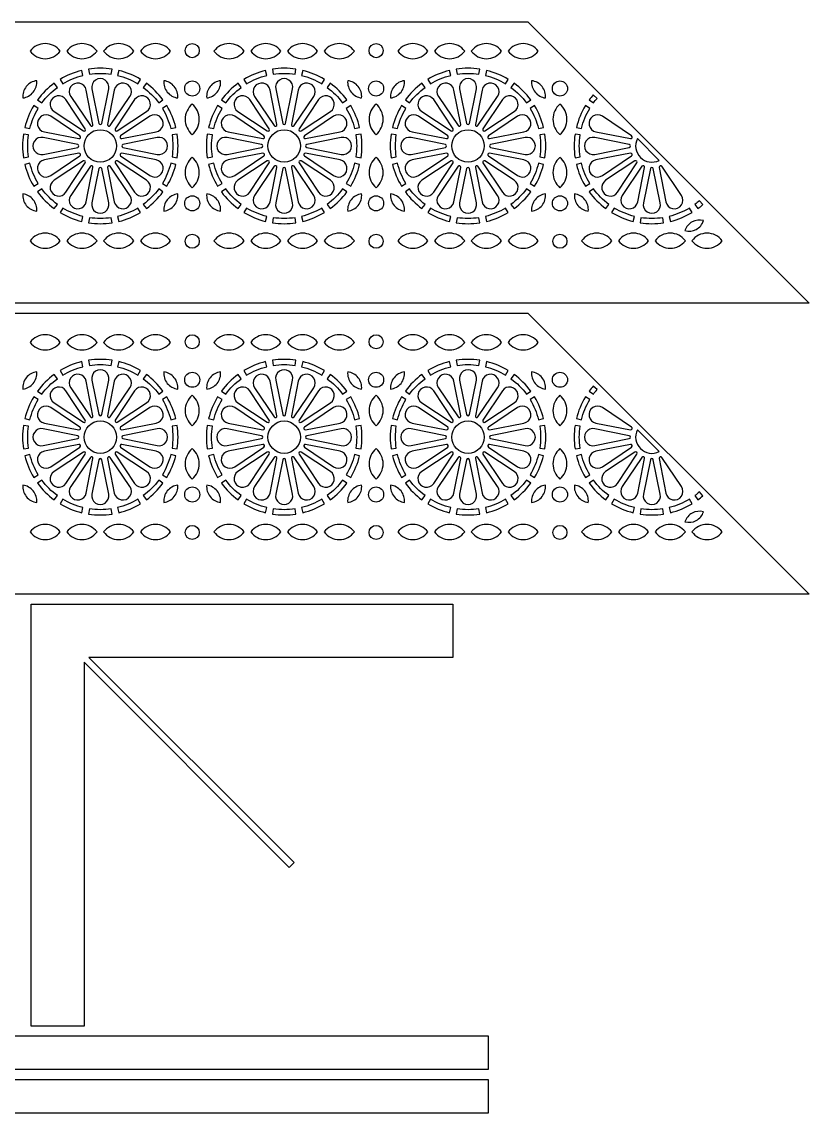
# Model space of a CAD drawing. Header units: millimetres. Extents: x 0 to 2300, y 128 to 1220.
# Drawn here: x 1824 to 2300, y 560 to 1220 of the extents above; entities that cross this region are included whole.
import ezdxf

# ---------------------------------------------------------------- set-up
doc = ezdxf.new("R2010")
doc.units = ezdxf.units.MM
doc.layers.add('CUT', color=1, linetype='CONTINUOUS')

msp = doc.modelspace()

# ---------------------------------------------------------------- linework, layer by layer
at = {"layer": 'CUT'}
for points in [[(2300.062, 1049.85), (1219.7, 1049.85), (1389.85, 1220), (2129.912, 1220)], [(2300.062, 873.7), (1219.7, 873.7), (1389.85, 1043.85), (2129.912, 1043.85)], [(1829.2, 867.7), (2084.35, 867.7), (2084.35, 835.55), (1864.284, 835.55), (1988.381, 711.453), (1985.447, 708.519), (1861.35, 832.616), (1861.35, 612.55), (1829.2, 612.55)], [(1045.75, 606.55), (2105.9, 606.55), (2105.9, 586.2), (1045.75, 586.2)], [(1045.75, 580.2), (2105.9, 580.2), (2105.9, 559.85), (1045.75, 559.85)]]:
    msp.add_lwpolyline(points, close=True, dxfattribs=at)
for points in [[(1828.625, 1202.275, 0.2364948), (1837.756, 1197.7, 0.2364948), (1846.888, 1202.275, 0.2364948), (1837.756, 1206.85, 0.2364948)], [(1850.875, 1202.275, 0.2364948), (1860.006, 1197.7, 0.2364948), (1869.138, 1202.275, 0.2364948), (1860.006, 1206.85, 0.2364948)], [(1873.125, 1202.275, 0.2364948), (1882.256, 1197.7, 0.2364948), (1891.388, 1202.275, 0.2364948), (1882.256, 1206.85, 0.2364948)], [(1895.375, 1202.275, 0.2364948), (1904.506, 1197.7, 0.2364948), (1913.638, 1202.275, 0.2364948), (1904.506, 1206.85, 0.2364948)], [(1939.875, 1202.275, 0.2364948), (1949.006, 1197.7, 0.2364948), (1958.138, 1202.275, 0.2364948), (1949.006, 1206.85, 0.2364948)], [(1962.125, 1202.275, 0.2364948), (1971.256, 1197.7, 0.2364948), (1980.388, 1202.275, 0.2364948), (1971.256, 1206.85, 0.2364948)], [(1984.375, 1202.275, 0.2364948), (1993.506, 1197.7, 0.2364948), (2002.638, 1202.275, 0.2364948), (1993.506, 1206.85, 0.2364948)], [(2006.625, 1202.275, 0.2364948), (2015.756, 1197.7, 0.2364948), (2024.888, 1202.275, 0.2364948), (2015.756, 1206.85, 0.2364948)], [(2051.125, 1202.275, 0.2364948), (2060.256, 1197.7, 0.2364948), (2069.388, 1202.275, 0.2364948), (2060.256, 1206.85, 0.2364948)], [(2073.375, 1202.275, 0.2364948), (2082.506, 1197.7, 0.2364948), (2091.638, 1202.275, 0.2364948), (2082.506, 1206.85, 0.2364948)], [(2095.625, 1202.275, 0.2364948), (2104.756, 1197.7, 0.2364948), (2113.888, 1202.275, 0.2364948), (2104.756, 1206.85, 0.2364948)], [(2117.875, 1202.275, 0.2364948), (2127.006, 1197.7, 0.2364948), (2136.138, 1202.275, 0.2364948), (2127.006, 1206.85, 0.2364948)], [(1848.4, 1182.478, -0.075954), (1860.65, 1187.552), (1859.904, 1190.61, 0.0760115), (1846.765, 1185.169)], [(1864.501, 1188.319, -0.0759539), (1877.761, 1188.319), (1878.241, 1191.429, 0.0760116), (1864.021, 1191.429)], [(1881.612, 1187.552, -0.075954), (1893.862, 1182.478), (1895.497, 1185.169, 0.0760115), (1882.358, 1190.61)], [(1959.65, 1182.478, -0.075954), (1971.9, 1187.552), (1971.154, 1190.61, 0.0760115), (1958.015, 1185.169)], [(1975.751, 1188.319, -0.0759539), (1989.011, 1188.319), (1989.491, 1191.429, 0.0760116), (1975.271, 1191.429)], [(1992.862, 1187.552, -0.075954), (2005.112, 1182.478), (2006.747, 1185.169, 0.0760115), (1993.608, 1190.61)], [(2070.9, 1182.478, -0.075954), (2083.15, 1187.552), (2082.404, 1190.61, 0.0760115), (2069.265, 1185.169)], [(2087.001, 1188.319, -0.0759539), (2100.261, 1188.319), (2100.741, 1191.429, 0.0760116), (2086.521, 1191.429)], [(2104.112, 1187.552, -0.075954), (2116.362, 1182.478), (2117.997, 1185.169, 0.0760115), (2104.858, 1190.61)], [(1832.664, 1184.402, 0.1945763), (1826.345, 1180.867, 0.1945763), (1824.261, 1173.933, 0.1945764), (1830.58, 1177.468, 0.1945764)], [(1835.76, 1170.921, -0.0759542), (1845.135, 1180.296), (1843.276, 1182.837, 0.0760113), (1833.219, 1172.78)], [(1866.687, 1157.874), (1862.644, 1178.749, 1.2247823), (1853.215, 1174.843), (1865.117, 1157.224, 0.816472)], [(1871.981, 1158.589), (1876.234, 1179.422, 1.2247824), (1866.029, 1179.422), (1870.282, 1158.589, 0.8164713)], [(1877.145, 1157.224), (1889.047, 1174.843, 1.2247823), (1879.618, 1178.749), (1875.575, 1157.874, 0.816472)], [(1897.127, 1180.296, -0.0759542), (1906.502, 1170.921), (1909.043, 1172.78, 0.0760113), (1898.986, 1182.837)], [(1918.001, 1173.933, 0.1945763), (1915.918, 1180.867, 0.1945763), (1909.598, 1184.402, 0.1945764), (1911.683, 1177.468, 0.1945764)], [(1943.914, 1184.402, 0.1945763), (1937.595, 1180.867, 0.1945763), (1935.511, 1173.933, 0.1945764), (1941.83, 1177.468, 0.1945764)], [(1947.01, 1170.921, -0.0759542), (1956.385, 1180.296), (1954.526, 1182.837, 0.0760113), (1944.469, 1172.78)], [(1977.937, 1157.874), (1973.894, 1178.749, 1.2247823), (1964.465, 1174.843), (1976.367, 1157.224, 0.816472)], [(1983.231, 1158.589), (1987.484, 1179.422, 1.2247824), (1977.279, 1179.422), (1981.532, 1158.589, 0.8164713)], [(1988.395, 1157.224), (2000.297, 1174.843, 1.2247823), (1990.868, 1178.749), (1986.825, 1157.874, 0.816472)], [(2008.377, 1180.296, -0.0759542), (2017.752, 1170.921), (2020.293, 1172.78, 0.0760113), (2010.236, 1182.837)], [(2029.251, 1173.933, 0.1945763), (2027.168, 1180.867, 0.1945763), (2020.848, 1184.402, 0.1945764), (2022.933, 1177.468, 0.1945764)], [(2055.164, 1184.402, 0.1945763), (2048.845, 1180.867, 0.1945763), (2046.761, 1173.933, 0.1945764), (2053.08, 1177.468, 0.1945764)], [(2058.26, 1170.921, -0.0759542), (2067.635, 1180.296), (2065.776, 1182.837, 0.0760113), (2055.719, 1172.78)], [(2089.187, 1157.874), (2085.144, 1178.749, 1.2247823), (2075.715, 1174.843), (2087.617, 1157.224, 0.816472)], [(2094.481, 1158.589), (2098.734, 1179.422, 1.2247824), (2088.529, 1179.422), (2092.782, 1158.589, 0.8164713)], [(2099.645, 1157.224), (2111.547, 1174.843, 1.2247823), (2102.118, 1178.749), (2098.075, 1157.874, 0.816472)], [(2119.627, 1180.296, -0.0759542), (2129.002, 1170.921), (2131.543, 1172.78, 0.0760113), (2121.486, 1182.837)], [(2140.501, 1173.933, 0.1945763), (2138.418, 1180.867, 0.1945763), (2132.098, 1184.402, 0.1945764), (2134.183, 1177.468, 0.1945764)], [(1862.07, 1155.188), (1850.346, 1172.926, 1.2247826), (1843.13, 1165.71), (1860.868, 1153.986, 0.8164706)], [(1881.394, 1153.986), (1899.132, 1165.71, 1.2247826), (1891.916, 1172.926), (1880.192, 1155.188, 0.8164706)], [(1973.32, 1155.188), (1961.596, 1172.926, 1.2247826), (1954.38, 1165.71), (1972.118, 1153.986, 0.8164706)], [(1992.644, 1153.986), (2010.382, 1165.71, 1.2247826), (2003.166, 1172.926), (1991.442, 1155.188, 0.8164706)], [(2084.57, 1155.188), (2072.846, 1172.926, 1.2247826), (2065.63, 1165.71), (2083.368, 1153.986, 0.8164706)], [(2103.894, 1153.986), (2121.632, 1165.71, 1.2247826), (2114.416, 1172.926), (2102.692, 1155.188, 0.8164706)], [(2169.51, 1170.921, -0.0203517), (2171.74, 1173.711), (2169.366, 1175.779, 0.0204089), (2166.969, 1172.78)], [(1828.504, 1155.406, -0.075954), (1833.578, 1167.656), (1830.887, 1169.291, 0.0760115), (1825.446, 1156.152)], [(1908.684, 1167.656, -0.075954), (1913.758, 1155.406), (1916.816, 1156.152, 0.0760115), (1911.375, 1169.291)], [(1926.756, 1170.247, 0.2204795), (1922.491, 1161.045, 0.2204795), (1926.756, 1151.843, 0.2204795), (1931.021, 1161.045, 0.2204795)], [(1939.754, 1155.406, -0.075954), (1944.828, 1167.656), (1942.137, 1169.291, 0.0760115), (1936.696, 1156.152)], [(2019.934, 1167.656, -0.075954), (2025.008, 1155.406), (2028.066, 1156.152, 0.0760115), (2022.625, 1169.291)], [(2038.006, 1170.247, 0.2204795), (2033.741, 1161.045, 0.2204795), (2038.006, 1151.843, 0.2204795), (2042.271, 1161.045, 0.2204795)], [(2051.004, 1155.406, -0.075954), (2056.078, 1167.656), (2053.387, 1169.291, 0.0760115), (2047.946, 1156.152)], [(2131.184, 1167.656, -0.075954), (2136.258, 1155.406), (2139.316, 1156.152, 0.0760115), (2133.875, 1169.291)], [(2149.256, 1170.247, 0.2204795), (2144.991, 1161.045, 0.2204795), (2149.256, 1151.843, 0.2204795), (2153.521, 1161.045, 0.2204795)], [(2162.254, 1155.406, -0.075954), (2167.328, 1167.656), (2164.637, 1169.291, 0.0760115), (2159.196, 1156.152)], [(1858.832, 1150.939), (1841.213, 1162.841, 1.2247823), (1837.307, 1153.412), (1858.182, 1149.369, 0.816472)], [(1884.08, 1149.369), (1904.955, 1153.412, 1.2247823), (1901.049, 1162.841), (1883.43, 1150.939, 0.816472)], [(1970.082, 1150.939), (1952.463, 1162.841, 1.2247823), (1948.557, 1153.412), (1969.432, 1149.369, 0.816472)], [(1995.33, 1149.369), (2016.205, 1153.412, 1.2247823), (2012.299, 1162.841), (1994.68, 1150.939, 0.816472)], [(2081.332, 1150.939), (2063.713, 1162.841, 1.2247823), (2059.807, 1153.412), (2080.682, 1149.369, 0.816472)], [(2106.58, 1149.369), (2127.455, 1153.412, 1.2247823), (2123.549, 1162.841), (2105.93, 1150.939, 0.816472)], [(2192.582, 1150.939), (2174.963, 1162.841, 1.2247823), (2171.057, 1153.412), (2191.932, 1149.369, 0.816472)], [(1827.738, 1138.295, -0.0759539), (1827.738, 1151.555), (1824.627, 1152.035, 0.0760116), (1824.627, 1137.815)], [(1857.467, 1145.775), (1836.634, 1150.028, 1.2247824), (1836.634, 1139.822), (1857.467, 1144.075, 0.8164713)], [(1884.795, 1144.075), (1905.628, 1139.822, 1.2247824), (1905.628, 1150.028), (1884.795, 1145.775, 0.8164713)], [(1914.525, 1151.555, -0.0759539), (1914.525, 1138.295), (1917.635, 1137.815, 0.0760116), (1917.635, 1152.035)], [(1938.988, 1138.295, -0.0759539), (1938.988, 1151.555), (1935.877, 1152.035, 0.0760116), (1935.877, 1137.815)], [(1968.717, 1145.775), (1947.884, 1150.028, 1.2247824), (1947.884, 1139.822), (1968.717, 1144.075, 0.8164713)], [(1996.045, 1144.075), (2016.878, 1139.822, 1.2247824), (2016.878, 1150.028), (1996.045, 1145.775, 0.8164713)], [(2025.775, 1151.555, -0.0759539), (2025.775, 1138.295), (2028.885, 1137.815, 0.0760116), (2028.885, 1152.035)], [(2050.238, 1138.295, -0.0759539), (2050.238, 1151.555), (2047.127, 1152.035, 0.0760116), (2047.127, 1137.815)], [(2079.967, 1145.775), (2059.134, 1150.028, 1.2247824), (2059.134, 1139.822), (2079.967, 1144.075, 0.8164713)], [(2107.295, 1144.075), (2128.128, 1139.822, 1.2247824), (2128.128, 1150.028), (2107.295, 1145.775, 0.8164713)], [(2137.025, 1151.555, -0.0759539), (2137.025, 1138.295), (2140.135, 1137.815, 0.0760116), (2140.135, 1152.035)], [(2161.488, 1138.295, -0.0759539), (2161.488, 1151.555), (2158.377, 1152.035, 0.0760116), (2158.377, 1137.815)], [(2191.217, 1145.775), (2170.384, 1150.028, 1.2247824), (2170.384, 1139.822), (2191.217, 1144.075, 0.8164713)], [(2196.112, 1149.345, 0.7232414), (2209.301, 1136.156)], [(1858.182, 1140.481), (1837.307, 1136.438, 1.2247823), (1841.213, 1127.009), (1858.832, 1138.911, 0.816472)], [(1860.868, 1135.864), (1843.13, 1124.14, 1.2247826), (1850.346, 1116.924), (1862.07, 1134.662, 0.8164706)], [(1880.192, 1134.662), (1891.916, 1116.924, 1.2247826), (1899.132, 1124.14), (1881.394, 1135.864, 0.8164706)], [(1883.43, 1138.911), (1901.049, 1127.009, 1.2247823), (1904.955, 1136.438), (1884.08, 1140.481, 0.816472)], [(1926.756, 1138.007, 0.2204795), (1922.491, 1128.805, 0.2204795), (1926.756, 1119.603, 0.2204795), (1931.021, 1128.805, 0.2204795)], [(1969.432, 1140.481), (1948.557, 1136.438, 1.2247823), (1952.463, 1127.009), (1970.082, 1138.911, 0.816472)], [(1972.118, 1135.864), (1954.38, 1124.14, 1.2247826), (1961.596, 1116.924), (1973.32, 1134.662, 0.8164706)], [(1991.442, 1134.662), (2003.166, 1116.924, 1.2247826), (2010.382, 1124.14), (1992.644, 1135.864, 0.8164706)], [(1994.68, 1138.911), (2012.299, 1127.009, 1.2247823), (2016.205, 1136.438), (1995.33, 1140.481, 0.816472)], [(2038.006, 1138.007, 0.2204795), (2033.741, 1128.805, 0.2204795), (2038.006, 1119.603, 0.2204795), (2042.271, 1128.805, 0.2204795)], [(2080.682, 1140.481), (2059.807, 1136.438, 1.2247823), (2063.713, 1127.009), (2081.332, 1138.911, 0.816472)], [(2083.368, 1135.864), (2065.63, 1124.14, 1.2247826), (2072.846, 1116.924), (2084.57, 1134.662, 0.8164706)], [(2102.692, 1134.662), (2114.416, 1116.924, 1.2247826), (2121.632, 1124.14), (2103.894, 1135.864, 0.8164706)], [(2105.93, 1138.911), (2123.549, 1127.009, 1.2247823), (2127.455, 1136.438), (2106.58, 1140.481, 0.816472)], [(2149.256, 1138.007, 0.2204795), (2144.991, 1128.805, 0.2204795), (2149.256, 1119.603, 0.2204795), (2153.521, 1128.805, 0.2204795)], [(2191.932, 1140.481), (2171.057, 1136.438, 1.2247823), (2174.963, 1127.009), (2192.582, 1138.911, 0.816472)], [(2194.618, 1135.864), (2176.88, 1124.14, 1.2247826), (2184.096, 1116.924), (2195.82, 1134.662, 0.8164706)], [(1833.578, 1122.194, -0.075954), (1828.504, 1134.444), (1825.446, 1133.698, 0.0760115), (1830.887, 1120.559)], [(1865.117, 1132.626), (1853.215, 1115.007, 1.2247823), (1862.644, 1111.101), (1866.687, 1131.976, 0.816472)], [(1870.282, 1131.261), (1866.029, 1110.428, 1.2247824), (1876.234, 1110.428), (1871.981, 1131.261, 0.8164713)], [(1875.575, 1131.976), (1879.618, 1111.101, 1.2247823), (1889.047, 1115.007), (1877.145, 1132.626, 0.816472)], [(1913.758, 1134.444, -0.075954), (1908.684, 1122.194), (1911.375, 1120.559, 0.0760115), (1916.816, 1133.698)], [(1944.828, 1122.194, -0.075954), (1939.754, 1134.444), (1936.696, 1133.698, 0.0760115), (1942.137, 1120.559)], [(1976.367, 1132.626), (1964.465, 1115.007, 1.2247823), (1973.894, 1111.101), (1977.937, 1131.976, 0.816472)], [(1981.532, 1131.261), (1977.279, 1110.428, 1.2247824), (1987.484, 1110.428), (1983.231, 1131.261, 0.8164713)], [(1986.825, 1131.976), (1990.868, 1111.101, 1.2247823), (2000.297, 1115.007), (1988.395, 1132.626, 0.816472)], [(2025.008, 1134.444, -0.075954), (2019.934, 1122.194), (2022.625, 1120.559, 0.0760115), (2028.066, 1133.698)], [(2056.078, 1122.194, -0.075954), (2051.004, 1134.444), (2047.946, 1133.698, 0.0760115), (2053.387, 1120.559)], [(2087.617, 1132.626), (2075.715, 1115.007, 1.2247823), (2085.144, 1111.101), (2089.187, 1131.976, 0.816472)], [(2092.782, 1131.261), (2088.529, 1110.428, 1.2247824), (2098.734, 1110.428), (2094.481, 1131.261, 0.8164713)], [(2098.075, 1131.976), (2102.118, 1111.101, 1.2247823), (2111.547, 1115.007), (2099.645, 1132.626, 0.816472)], [(2136.258, 1134.444, -0.075954), (2131.184, 1122.194), (2133.875, 1120.559, 0.0760115), (2139.316, 1133.698)], [(2167.328, 1122.194, -0.075954), (2162.254, 1134.444), (2159.196, 1133.698, 0.0760115), (2164.637, 1120.559)], [(2198.867, 1132.626), (2186.965, 1115.007, 1.2247823), (2196.394, 1111.101), (2200.437, 1131.976, 0.816472)], [(2204.032, 1131.261), (2199.779, 1110.428, 1.2247824), (2209.984, 1110.428), (2205.731, 1131.261, 0.8164713)], [(2209.325, 1131.976), (2213.368, 1111.101, 1.2247823), (2222.797, 1115.007), (2210.895, 1132.626, 0.816472)], [(1824.261, 1115.917, 0.1945763), (1826.345, 1108.983, 0.1945763), (1832.664, 1105.448, 0.1945764), (1830.58, 1112.382, 0.1945764)], [(1845.135, 1109.554, -0.0759542), (1835.76, 1118.929), (1833.219, 1117.07, 0.0760113), (1843.276, 1107.013)], [(1906.502, 1118.929, -0.0759542), (1897.127, 1109.554), (1898.986, 1107.013, 0.0760113), (1909.043, 1117.07)], [(1909.598, 1105.448, 0.1945763), (1915.918, 1108.983, 0.1945763), (1918.001, 1115.917, 0.1945764), (1911.683, 1112.382, 0.1945764)], [(1935.511, 1115.917, 0.1945763), (1937.595, 1108.983, 0.1945763), (1943.914, 1105.448, 0.1945764), (1941.83, 1112.382, 0.1945764)], [(1956.385, 1109.554, -0.0759542), (1947.01, 1118.929), (1944.469, 1117.07, 0.0760113), (1954.526, 1107.013)], [(2017.752, 1118.929, -0.0759542), (2008.377, 1109.554), (2010.236, 1107.013, 0.0760113), (2020.293, 1117.07)], [(2020.848, 1105.448, 0.1945763), (2027.168, 1108.983, 0.1945763), (2029.251, 1115.917, 0.1945764), (2022.933, 1112.382, 0.1945764)], [(2046.761, 1115.917, 0.1945763), (2048.845, 1108.983, 0.1945763), (2055.164, 1105.448, 0.1945764), (2053.08, 1112.382, 0.1945764)], [(2067.635, 1109.554, -0.0759542), (2058.26, 1118.929), (2055.719, 1117.07, 0.0760113), (2065.776, 1107.013)], [(2129.002, 1118.929, -0.0759542), (2119.627, 1109.554), (2121.486, 1107.013, 0.0760113), (2131.543, 1117.07)], [(2132.098, 1105.448, 0.1945763), (2138.418, 1108.983, 0.1945763), (2140.501, 1115.917, 0.1945764), (2134.183, 1112.382, 0.1945764)], [(2158.011, 1115.917, 0.1945763), (2160.095, 1108.983, 0.1945763), (2166.414, 1105.448, 0.1945764), (2164.33, 1112.382, 0.1945764)], [(2178.885, 1109.554, -0.0759542), (2169.51, 1118.929), (2166.969, 1117.07, 0.0760113), (2177.026, 1107.013)], [(2233.667, 1111.784, -0.0203517), (2230.877, 1109.554), (2232.736, 1107.013, 0.0204089), (2235.735, 1109.41)], [(1860.65, 1102.298, -0.075954), (1848.4, 1107.372), (1846.765, 1104.681, 0.0760115), (1859.904, 1099.24)], [(1893.862, 1107.372, -0.075954), (1881.612, 1102.298), (1882.358, 1099.24, 0.0760115), (1895.497, 1104.681)], [(1971.9, 1102.298, -0.075954), (1959.65, 1107.372), (1958.015, 1104.681, 0.0760115), (1971.154, 1099.24)], [(2005.112, 1107.372, -0.075954), (1992.862, 1102.298), (1993.608, 1099.24, 0.0760115), (2006.747, 1104.681)], [(2083.15, 1102.298, -0.075954), (2070.9, 1107.372), (2069.265, 1104.681, 0.0760115), (2082.404, 1099.24)], [(2116.362, 1107.372, -0.075954), (2104.112, 1102.298), (2104.858, 1099.24, 0.0760115), (2117.997, 1104.681)], [(2194.4, 1102.298, -0.075954), (2182.15, 1107.372), (2180.515, 1104.681, 0.0760115), (2193.654, 1099.24)], [(2227.612, 1107.372, -0.075954), (2215.362, 1102.298), (2216.108, 1099.24, 0.0760115), (2229.247, 1104.681)], [(1877.761, 1101.531, -0.0759539), (1864.501, 1101.531), (1864.021, 1098.421, 0.0760116), (1878.241, 1098.421)], [(1989.011, 1101.531, -0.0759539), (1975.751, 1101.531), (1975.271, 1098.421, 0.0760116), (1989.491, 1098.421)], [(2100.261, 1101.531, -0.0759539), (2087.001, 1101.531), (2086.521, 1098.421, 0.0760116), (2100.741, 1098.421)], [(2211.511, 1101.531, -0.0759539), (2198.251, 1101.531), (2197.771, 1098.421, 0.0760116), (2211.991, 1098.421)], [(2224.875, 1093.75, 0.1944666), (2231.71, 1094.468, 0.1944665), (2236.126, 1099.734, 0.1944666), (2229.291, 1099.016, 0.1944665)], [(1828.625, 1087.575, 0.2364948), (1837.756, 1083, 0.2364948), (1846.888, 1087.575, 0.2364948), (1837.756, 1092.15, 0.2364948)], [(1850.875, 1087.575, 0.2364948), (1860.006, 1083, 0.2364948), (1869.138, 1087.575, 0.2364948), (1860.006, 1092.15, 0.2364948)], [(1873.125, 1087.575, 0.2364948), (1882.256, 1083, 0.2364948), (1891.388, 1087.575, 0.2364948), (1882.256, 1092.15, 0.2364948)], [(1895.375, 1087.575, 0.2364948), (1904.506, 1083, 0.2364948), (1913.638, 1087.575, 0.2364948), (1904.506, 1092.15, 0.2364948)], [(1939.875, 1087.575, 0.2364948), (1949.006, 1083, 0.2364948), (1958.138, 1087.575, 0.2364948), (1949.006, 1092.15, 0.2364948)], [(1962.125, 1087.575, 0.2364948), (1971.256, 1083, 0.2364948), (1980.388, 1087.575, 0.2364948), (1971.256, 1092.15, 0.2364948)], [(1984.375, 1087.575, 0.2364948), (1993.506, 1083, 0.2364948), (2002.638, 1087.575, 0.2364948), (1993.506, 1092.15, 0.2364948)], [(2006.625, 1087.575, 0.2364948), (2015.756, 1083, 0.2364948), (2024.888, 1087.575, 0.2364948), (2015.756, 1092.15, 0.2364948)], [(2051.125, 1087.575, 0.2364948), (2060.256, 1083, 0.2364948), (2069.388, 1087.575, 0.2364948), (2060.256, 1092.15, 0.2364948)], [(2073.375, 1087.575, 0.2364948), (2082.506, 1083, 0.2364948), (2091.638, 1087.575, 0.2364948), (2082.506, 1092.15, 0.2364948)], [(2095.625, 1087.575, 0.2364948), (2104.756, 1083, 0.2364948), (2113.888, 1087.575, 0.2364948), (2104.756, 1092.15, 0.2364948)], [(2117.875, 1087.575, 0.2364948), (2127.006, 1083, 0.2364948), (2136.138, 1087.575, 0.2364948), (2127.006, 1092.15, 0.2364948)], [(2162.375, 1087.575, 0.2364948), (2171.506, 1083, 0.2364948), (2180.638, 1087.575, 0.2364948), (2171.506, 1092.15, 0.2364948)], [(2184.625, 1087.575, 0.2364948), (2193.756, 1083, 0.2364948), (2202.888, 1087.575, 0.2364948), (2193.756, 1092.15, 0.2364948)], [(2206.875, 1087.575, 0.2364948), (2216.006, 1083, 0.2364948), (2225.138, 1087.575, 0.2364948), (2216.006, 1092.15, 0.2364948)], [(2229.125, 1087.575, 0.2364948), (2238.256, 1083, 0.2364948), (2247.388, 1087.575, 0.2364948), (2238.256, 1092.15, 0.2364948)], [(1828.625, 1026.125, 0.2364948), (1837.756, 1021.55, 0.2364948), (1846.888, 1026.125, 0.2364948), (1837.756, 1030.7, 0.2364948)], [(1850.875, 1026.125, 0.2364948), (1860.006, 1021.55, 0.2364948), (1869.138, 1026.125, 0.2364948), (1860.006, 1030.7, 0.2364948)], [(1873.125, 1026.125, 0.2364948), (1882.256, 1021.55, 0.2364948), (1891.388, 1026.125, 0.2364948), (1882.256, 1030.7, 0.2364948)], [(1895.375, 1026.125, 0.2364948), (1904.506, 1021.55, 0.2364948), (1913.638, 1026.125, 0.2364948), (1904.506, 1030.7, 0.2364948)], [(1939.875, 1026.125, 0.2364948), (1949.006, 1021.55, 0.2364948), (1958.138, 1026.125, 0.2364948), (1949.006, 1030.7, 0.2364948)], [(1962.125, 1026.125, 0.2364948), (1971.256, 1021.55, 0.2364948), (1980.388, 1026.125, 0.2364948), (1971.256, 1030.7, 0.2364948)], [(1984.375, 1026.125, 0.2364948), (1993.506, 1021.55, 0.2364948), (2002.638, 1026.125, 0.2364948), (1993.506, 1030.7, 0.2364948)], [(2006.625, 1026.125, 0.2364948), (2015.756, 1021.55, 0.2364948), (2024.888, 1026.125, 0.2364948), (2015.756, 1030.7, 0.2364948)], [(2051.125, 1026.125, 0.2364948), (2060.256, 1021.55, 0.2364948), (2069.388, 1026.125, 0.2364948), (2060.256, 1030.7, 0.2364948)], [(2073.375, 1026.125, 0.2364948), (2082.506, 1021.55, 0.2364948), (2091.638, 1026.125, 0.2364948), (2082.506, 1030.7, 0.2364948)], [(2095.625, 1026.125, 0.2364948), (2104.756, 1021.55, 0.2364948), (2113.888, 1026.125, 0.2364948), (2104.756, 1030.7, 0.2364948)], [(2117.875, 1026.125, 0.2364948), (2127.006, 1021.55, 0.2364948), (2136.138, 1026.125, 0.2364948), (2127.006, 1030.7, 0.2364948)], [(1848.4, 1006.328, -0.075954), (1860.65, 1011.402), (1859.904, 1014.46, 0.0760115), (1846.765, 1009.019)], [(1864.501, 1012.169, -0.0759539), (1877.761, 1012.169), (1878.241, 1015.279, 0.0760116), (1864.021, 1015.279)], [(1881.612, 1011.402, -0.075954), (1893.862, 1006.328), (1895.497, 1009.019, 0.0760115), (1882.358, 1014.46)], [(1959.65, 1006.328, -0.075954), (1971.9, 1011.402), (1971.154, 1014.46, 0.0760115), (1958.015, 1009.019)], [(1975.751, 1012.169, -0.0759539), (1989.011, 1012.169), (1989.491, 1015.279, 0.0760116), (1975.271, 1015.279)], [(1992.862, 1011.402, -0.075954), (2005.112, 1006.328), (2006.747, 1009.019, 0.0760115), (1993.608, 1014.46)], [(2070.9, 1006.328, -0.075954), (2083.15, 1011.402), (2082.404, 1014.46, 0.0760115), (2069.265, 1009.019)], [(2087.001, 1012.169, -0.0759539), (2100.261, 1012.169), (2100.741, 1015.279, 0.0760116), (2086.521, 1015.279)], [(2104.112, 1011.402, -0.075954), (2116.362, 1006.328), (2117.997, 1009.019, 0.0760115), (2104.858, 1014.46)], [(1832.664, 1008.252, 0.1945763), (1826.345, 1004.717, 0.1945763), (1824.261, 997.783, 0.1945764), (1830.58, 1001.318, 0.1945764)], [(1835.76, 994.771, -0.0759542), (1845.135, 1004.146), (1843.276, 1006.687, 0.0760113), (1833.219, 996.63)], [(1866.687, 981.724), (1862.644, 1002.599, 1.2247823), (1853.215, 998.693), (1865.117, 981.074, 0.816472)], [(1871.981, 982.439), (1876.234, 1003.272, 1.2247824), (1866.029, 1003.272), (1870.282, 982.439, 0.8164713)], [(1877.145, 981.074), (1889.047, 998.693, 1.2247823), (1879.618, 1002.599), (1875.575, 981.724, 0.816472)], [(1897.127, 1004.146, -0.0759542), (1906.502, 994.771), (1909.043, 996.63, 0.0760113), (1898.986, 1006.687)], [(1918.001, 997.783, 0.1945763), (1915.918, 1004.717, 0.1945763), (1909.598, 1008.252, 0.1945764), (1911.683, 1001.318, 0.1945764)], [(1943.914, 1008.252, 0.1945763), (1937.595, 1004.717, 0.1945763), (1935.511, 997.783, 0.1945764), (1941.83, 1001.318, 0.1945764)], [(1947.01, 994.771, -0.0759542), (1956.385, 1004.146), (1954.526, 1006.687, 0.0760113), (1944.469, 996.63)], [(1977.937, 981.724), (1973.894, 1002.599, 1.2247823), (1964.465, 998.693), (1976.367, 981.074, 0.816472)], [(1983.231, 982.439), (1987.484, 1003.272, 1.2247824), (1977.279, 1003.272), (1981.532, 982.439, 0.8164713)], [(1988.395, 981.074), (2000.297, 998.693, 1.2247823), (1990.868, 1002.599), (1986.825, 981.724, 0.816472)], [(2008.377, 1004.146, -0.0759542), (2017.752, 994.771), (2020.293, 996.63, 0.0760113), (2010.236, 1006.687)], [(2029.251, 997.783, 0.1945763), (2027.168, 1004.717, 0.1945763), (2020.848, 1008.252, 0.1945764), (2022.933, 1001.318, 0.1945764)], [(2055.164, 1008.252, 0.1945763), (2048.845, 1004.717, 0.1945763), (2046.761, 997.783, 0.1945764), (2053.08, 1001.318, 0.1945764)], [(2058.26, 994.771, -0.0759542), (2067.635, 1004.146), (2065.776, 1006.687, 0.0760113), (2055.719, 996.63)], [(2089.187, 981.724), (2085.144, 1002.599, 1.2247823), (2075.715, 998.693), (2087.617, 981.074, 0.816472)], [(2094.481, 982.439), (2098.734, 1003.272, 1.2247824), (2088.529, 1003.272), (2092.782, 982.439, 0.8164713)], [(2099.645, 981.074), (2111.547, 998.693, 1.2247823), (2102.118, 1002.599), (2098.075, 981.724, 0.816472)], [(2119.627, 1004.146, -0.0759542), (2129.002, 994.771), (2131.543, 996.63, 0.0760113), (2121.486, 1006.687)], [(2140.501, 997.783, 0.1945763), (2138.418, 1004.717, 0.1945763), (2132.098, 1008.252, 0.1945764), (2134.183, 1001.318, 0.1945764)], [(1862.07, 979.038), (1850.346, 996.776, 1.2247826), (1843.13, 989.56), (1860.868, 977.836, 0.8164706)], [(1881.394, 977.836), (1899.132, 989.56, 1.2247826), (1891.916, 996.776), (1880.192, 979.038, 0.8164706)], [(1973.32, 979.038), (1961.596, 996.776, 1.2247826), (1954.38, 989.56), (1972.118, 977.836, 0.8164706)], [(1992.644, 977.836), (2010.382, 989.56, 1.2247826), (2003.166, 996.776), (1991.442, 979.038, 0.8164706)], [(2084.57, 979.038), (2072.846, 996.776, 1.2247826), (2065.63, 989.56), (2083.368, 977.836, 0.8164706)], [(2103.894, 977.836), (2121.632, 989.56, 1.2247826), (2114.416, 996.776), (2102.692, 979.038, 0.8164706)], [(2169.51, 994.771, -0.0203517), (2171.74, 997.561), (2169.366, 999.629, 0.0204089), (2166.969, 996.63)], [(1828.504, 979.256, -0.075954), (1833.578, 991.506), (1830.887, 993.141, 0.0760115), (1825.446, 980.002)], [(1908.684, 991.506, -0.075954), (1913.758, 979.256), (1916.816, 980.002, 0.0760115), (1911.375, 993.141)], [(1926.756, 994.097, 0.2204795), (1922.491, 984.895, 0.2204795), (1926.756, 975.693, 0.2204795), (1931.021, 984.895, 0.2204795)], [(1939.754, 979.256, -0.075954), (1944.828, 991.506), (1942.137, 993.141, 0.0760115), (1936.696, 980.002)], [(2019.934, 991.506, -0.075954), (2025.008, 979.256), (2028.066, 980.002, 0.0760115), (2022.625, 993.141)], [(2038.006, 994.097, 0.2204795), (2033.741, 984.895, 0.2204795), (2038.006, 975.693, 0.2204795), (2042.271, 984.895, 0.2204795)], [(2051.004, 979.256, -0.075954), (2056.078, 991.506), (2053.387, 993.141, 0.0760115), (2047.946, 980.002)], [(2131.184, 991.506, -0.075954), (2136.258, 979.256), (2139.316, 980.002, 0.0760115), (2133.875, 993.141)], [(2149.256, 994.097, 0.2204795), (2144.991, 984.895, 0.2204795), (2149.256, 975.693, 0.2204795), (2153.521, 984.895, 0.2204795)], [(2162.254, 979.256, -0.075954), (2167.328, 991.506), (2164.637, 993.141, 0.0760115), (2159.196, 980.002)], [(1858.832, 974.789), (1841.213, 986.691, 1.2247823), (1837.307, 977.262), (1858.182, 973.219, 0.816472)], [(1884.08, 973.219), (1904.955, 977.262, 1.2247823), (1901.049, 986.691), (1883.43, 974.789, 0.816472)], [(1970.082, 974.789), (1952.463, 986.691, 1.2247823), (1948.557, 977.262), (1969.432, 973.219, 0.816472)], [(1995.33, 973.219), (2016.205, 977.262, 1.2247823), (2012.299, 986.691), (1994.68, 974.789, 0.816472)], [(2081.332, 974.789), (2063.713, 986.691, 1.2247823), (2059.807, 977.262), (2080.682, 973.219, 0.816472)], [(2106.58, 973.219), (2127.455, 977.262, 1.2247823), (2123.549, 986.691), (2105.93, 974.789, 0.816472)], [(2192.582, 974.789), (2174.963, 986.691, 1.2247823), (2171.057, 977.262), (2191.932, 973.219, 0.816472)], [(1827.738, 962.145, -0.0759539), (1827.738, 975.405), (1824.627, 975.885, 0.0760116), (1824.627, 961.665)], [(1857.467, 969.625), (1836.634, 973.878, 1.2247824), (1836.634, 963.672), (1857.467, 967.925, 0.8164713)], [(1884.795, 967.925), (1905.628, 963.672, 1.2247824), (1905.628, 973.878), (1884.795, 969.625, 0.8164713)], [(1914.525, 975.405, -0.0759539), (1914.525, 962.145), (1917.635, 961.665, 0.0760116), (1917.635, 975.885)], [(1938.988, 962.145, -0.0759539), (1938.988, 975.405), (1935.877, 975.885, 0.0760116), (1935.877, 961.665)], [(1968.717, 969.625), (1947.884, 973.878, 1.2247824), (1947.884, 963.672), (1968.717, 967.925, 0.8164713)], [(1996.045, 967.925), (2016.878, 963.672, 1.2247824), (2016.878, 973.878), (1996.045, 969.625, 0.8164713)], [(2025.775, 975.405, -0.0759539), (2025.775, 962.145), (2028.885, 961.665, 0.0760116), (2028.885, 975.885)], [(2050.238, 962.145, -0.0759539), (2050.238, 975.405), (2047.127, 975.885, 0.0760116), (2047.127, 961.665)], [(2079.967, 969.625), (2059.134, 973.878, 1.2247824), (2059.134, 963.672), (2079.967, 967.925, 0.8164713)], [(2107.295, 967.925), (2128.128, 963.672, 1.2247824), (2128.128, 973.878), (2107.295, 969.625, 0.8164713)], [(2137.025, 975.405, -0.0759539), (2137.025, 962.145), (2140.135, 961.665, 0.0760116), (2140.135, 975.885)], [(2161.488, 962.145, -0.0759539), (2161.488, 975.405), (2158.377, 975.885, 0.0760116), (2158.377, 961.665)], [(2191.217, 969.625), (2170.384, 973.878, 1.2247824), (2170.384, 963.672), (2191.217, 967.925, 0.8164713)], [(2196.112, 973.195, 0.7232414), (2209.301, 960.006)], [(1858.182, 964.331), (1837.307, 960.288, 1.2247823), (1841.213, 950.859), (1858.832, 962.761, 0.816472)], [(1883.43, 962.761), (1901.049, 950.859, 1.2247823), (1904.955, 960.288), (1884.08, 964.331, 0.816472)], [(1969.432, 964.331), (1948.557, 960.288, 1.2247823), (1952.463, 950.859), (1970.082, 962.761, 0.816472)], [(1994.68, 962.761), (2012.299, 950.859, 1.2247823), (2016.205, 960.288), (1995.33, 964.331, 0.816472)], [(2080.682, 964.331), (2059.807, 960.288, 1.2247823), (2063.713, 950.859), (2081.332, 962.761, 0.816472)], [(2105.93, 962.761), (2123.549, 950.859, 1.2247823), (2127.455, 960.288), (2106.58, 964.331, 0.816472)], [(2191.932, 964.331), (2171.057, 960.288, 1.2247823), (2174.963, 950.859), (2192.582, 962.761, 0.816472)], [(1833.578, 946.044, -0.075954), (1828.504, 958.294), (1825.446, 957.548, 0.0760115), (1830.887, 944.409)], [(1860.868, 959.714), (1843.13, 947.99, 1.2247826), (1850.346, 940.774), (1862.07, 958.512, 0.8164706)], [(1880.192, 958.512), (1891.916, 940.774, 1.2247826), (1899.132, 947.99), (1881.394, 959.714, 0.8164706)], [(1913.758, 958.294, -0.075954), (1908.684, 946.044), (1911.375, 944.409, 0.0760115), (1916.816, 957.548)], [(1926.756, 961.857, 0.2204795), (1922.491, 952.655, 0.2204795), (1926.756, 943.453, 0.2204795), (1931.021, 952.655, 0.2204795)], [(1944.828, 946.044, -0.075954), (1939.754, 958.294), (1936.696, 957.548, 0.0760115), (1942.137, 944.409)], [(1972.118, 959.714), (1954.38, 947.99, 1.2247826), (1961.596, 940.774), (1973.32, 958.512, 0.8164706)], [(1991.442, 958.512), (2003.166, 940.774, 1.2247826), (2010.382, 947.99), (1992.644, 959.714, 0.8164706)], [(2025.008, 958.294, -0.075954), (2019.934, 946.044), (2022.625, 944.409, 0.0760115), (2028.066, 957.548)], [(2038.006, 961.857, 0.2204795), (2033.741, 952.655, 0.2204795), (2038.006, 943.453, 0.2204795), (2042.271, 952.655, 0.2204795)], [(2056.078, 946.044, -0.075954), (2051.004, 958.294), (2047.946, 957.548, 0.0760115), (2053.387, 944.409)], [(2083.368, 959.714), (2065.63, 947.99, 1.2247826), (2072.846, 940.774), (2084.57, 958.512, 0.8164706)], [(2102.692, 958.512), (2114.416, 940.774, 1.2247826), (2121.632, 947.99), (2103.894, 959.714, 0.8164706)], [(2136.258, 958.294, -0.075954), (2131.184, 946.044), (2133.875, 944.409, 0.0760115), (2139.316, 957.548)], [(2149.256, 961.857, 0.2204795), (2144.991, 952.655, 0.2204795), (2149.256, 943.453, 0.2204795), (2153.521, 952.655, 0.2204795)], [(2167.328, 946.044, -0.075954), (2162.254, 958.294), (2159.196, 957.548, 0.0760115), (2164.637, 944.409)], [(2194.618, 959.714), (2176.88, 947.99, 1.2247826), (2184.096, 940.774), (2195.82, 958.512, 0.8164706)], [(1865.117, 956.476), (1853.215, 938.857, 1.2247823), (1862.644, 934.951), (1866.687, 955.826, 0.816472)], [(1870.282, 955.111), (1866.029, 934.278, 1.2247824), (1876.234, 934.278), (1871.981, 955.111, 0.8164713)], [(1875.575, 955.826), (1879.618, 934.951, 1.2247823), (1889.047, 938.857), (1877.145, 956.476, 0.816472)], [(1976.367, 956.476), (1964.465, 938.857, 1.2247823), (1973.894, 934.951), (1977.937, 955.826, 0.816472)], [(1981.532, 955.111), (1977.279, 934.278, 1.2247824), (1987.484, 934.278), (1983.231, 955.111, 0.8164713)], [(1986.825, 955.826), (1990.868, 934.951, 1.2247823), (2000.297, 938.857), (1988.395, 956.476, 0.816472)], [(2087.617, 956.476), (2075.715, 938.857, 1.2247823), (2085.144, 934.951), (2089.187, 955.826, 0.816472)], [(2092.782, 955.111), (2088.529, 934.278, 1.2247824), (2098.734, 934.278), (2094.481, 955.111, 0.8164713)], [(2098.075, 955.826), (2102.118, 934.951, 1.2247823), (2111.547, 938.857), (2099.645, 956.476, 0.816472)], [(2198.867, 956.476), (2186.965, 938.857, 1.2247823), (2196.394, 934.951), (2200.437, 955.826, 0.816472)], [(2204.032, 955.111), (2199.779, 934.278, 1.2247824), (2209.984, 934.278), (2205.731, 955.111, 0.8164713)], [(2209.325, 955.826), (2213.368, 934.951, 1.2247823), (2222.797, 938.857), (2210.895, 956.476, 0.816472)], [(1824.261, 939.767, 0.1945763), (1826.345, 932.833, 0.1945763), (1832.664, 929.298, 0.1945764), (1830.58, 936.232, 0.1945764)], [(1845.135, 933.404, -0.0759542), (1835.76, 942.779), (1833.219, 940.92, 0.0760113), (1843.276, 930.863)], [(1906.502, 942.779, -0.0759542), (1897.127, 933.404), (1898.986, 930.863, 0.0760113), (1909.043, 940.92)], [(1909.598, 929.298, 0.1945763), (1915.918, 932.833, 0.1945763), (1918.001, 939.767, 0.1945764), (1911.683, 936.232, 0.1945764)], [(1935.511, 939.767, 0.1945763), (1937.595, 932.833, 0.1945763), (1943.914, 929.298, 0.1945764), (1941.83, 936.232, 0.1945764)], [(1956.385, 933.404, -0.0759542), (1947.01, 942.779), (1944.469, 940.92, 0.0760113), (1954.526, 930.863)], [(2017.752, 942.779, -0.0759542), (2008.377, 933.404), (2010.236, 930.863, 0.0760113), (2020.293, 940.92)], [(2020.848, 929.298, 0.1945763), (2027.168, 932.833, 0.1945763), (2029.251, 939.767, 0.1945764), (2022.933, 936.232, 0.1945764)], [(2046.761, 939.767, 0.1945763), (2048.845, 932.833, 0.1945763), (2055.164, 929.298, 0.1945764), (2053.08, 936.232, 0.1945764)], [(2067.635, 933.404, -0.0759542), (2058.26, 942.779), (2055.719, 940.92, 0.0760113), (2065.776, 930.863)], [(2129.002, 942.779, -0.0759542), (2119.627, 933.404), (2121.486, 930.863, 0.0760113), (2131.543, 940.92)], [(2132.098, 929.298, 0.1945763), (2138.418, 932.833, 0.1945763), (2140.501, 939.767, 0.1945764), (2134.183, 936.232, 0.1945764)], [(2158.011, 939.767, 0.1945763), (2160.095, 932.833, 0.1945763), (2166.414, 929.298, 0.1945764), (2164.33, 936.232, 0.1945764)], [(2178.885, 933.404, -0.0759542), (2169.51, 942.779), (2166.969, 940.92, 0.0760113), (2177.026, 930.863)], [(1860.65, 926.148, -0.075954), (1848.4, 931.222), (1846.765, 928.531, 0.0760115), (1859.904, 923.09)], [(1893.862, 931.222, -0.075954), (1881.612, 926.148), (1882.358, 923.09, 0.0760115), (1895.497, 928.531)], [(1971.9, 926.148, -0.075954), (1959.65, 931.222), (1958.015, 928.531, 0.0760115), (1971.154, 923.09)], [(2005.112, 931.222, -0.075954), (1992.862, 926.148), (1993.608, 923.09, 0.0760115), (2006.747, 928.531)], [(2083.15, 926.148, -0.075954), (2070.9, 931.222), (2069.265, 928.531, 0.0760115), (2082.404, 923.09)], [(2116.362, 931.222, -0.075954), (2104.112, 926.148), (2104.858, 923.09, 0.0760115), (2117.997, 928.531)], [(2194.4, 926.148, -0.075954), (2182.15, 931.222), (2180.515, 928.531, 0.0760115), (2193.654, 923.09)], [(2227.612, 931.222, -0.075954), (2215.362, 926.148), (2216.108, 923.09, 0.0760115), (2229.247, 928.531)], [(2233.667, 935.634, -0.0203517), (2230.877, 933.404), (2232.736, 930.863, 0.0204089), (2235.735, 933.26)], [(1877.761, 925.381, -0.0759539), (1864.501, 925.381), (1864.021, 922.271, 0.0760116), (1878.241, 922.271)], [(1989.011, 925.381, -0.0759539), (1975.751, 925.381), (1975.271, 922.271, 0.0760116), (1989.491, 922.271)], [(2100.261, 925.381, -0.0759539), (2087.001, 925.381), (2086.521, 922.271, 0.0760116), (2100.741, 922.271)], [(2211.511, 925.381, -0.0759539), (2198.251, 925.381), (2197.771, 922.271, 0.0760116), (2211.991, 922.271)], [(2224.875, 917.6, 0.1944666), (2231.71, 918.318, 0.1944665), (2236.126, 923.584, 0.1944666), (2229.291, 922.866, 0.1944665)], [(1828.625, 911.425, 0.2364948), (1837.756, 906.85, 0.2364948), (1846.888, 911.425, 0.2364948), (1837.756, 916, 0.2364948)], [(1850.875, 911.425, 0.2364948), (1860.006, 906.85, 0.2364948), (1869.138, 911.425, 0.2364948), (1860.006, 916, 0.2364948)], [(1873.125, 911.425, 0.2364948), (1882.256, 906.85, 0.2364948), (1891.388, 911.425, 0.2364948), (1882.256, 916, 0.2364948)], [(1895.375, 911.425, 0.2364948), (1904.506, 906.85, 0.2364948), (1913.638, 911.425, 0.2364948), (1904.506, 916, 0.2364948)], [(1939.875, 911.425, 0.2364948), (1949.006, 906.85, 0.2364948), (1958.138, 911.425, 0.2364948), (1949.006, 916, 0.2364948)], [(1962.125, 911.425, 0.2364948), (1971.256, 906.85, 0.2364948), (1980.388, 911.425, 0.2364948), (1971.256, 916, 0.2364948)], [(1984.375, 911.425, 0.2364948), (1993.506, 906.85, 0.2364948), (2002.638, 911.425, 0.2364948), (1993.506, 916, 0.2364948)], [(2006.625, 911.425, 0.2364948), (2015.756, 906.85, 0.2364948), (2024.888, 911.425, 0.2364948), (2015.756, 916, 0.2364948)], [(2051.125, 911.425, 0.2364948), (2060.256, 906.85, 0.2364948), (2069.388, 911.425, 0.2364948), (2060.256, 916, 0.2364948)], [(2073.375, 911.425, 0.2364948), (2082.506, 906.85, 0.2364948), (2091.638, 911.425, 0.2364948), (2082.506, 916, 0.2364948)], [(2095.625, 911.425, 0.2364948), (2104.756, 906.85, 0.2364948), (2113.888, 911.425, 0.2364948), (2104.756, 916, 0.2364948)], [(2117.875, 911.425, 0.2364948), (2127.006, 906.85, 0.2364948), (2136.138, 911.425, 0.2364948), (2127.006, 916, 0.2364948)], [(2162.375, 911.425, 0.2364948), (2171.506, 906.85, 0.2364948), (2180.638, 911.425, 0.2364948), (2171.506, 916, 0.2364948)], [(2184.625, 911.425, 0.2364948), (2193.756, 906.85, 0.2364948), (2202.888, 911.425, 0.2364948), (2193.756, 916, 0.2364948)], [(2206.875, 911.425, 0.2364948), (2216.006, 906.85, 0.2364948), (2225.138, 911.425, 0.2364948), (2216.006, 916, 0.2364948)], [(2229.125, 911.425, 0.2364948), (2238.256, 906.85, 0.2364948), (2247.388, 911.425, 0.2364948), (2238.256, 916, 0.2364948)]]:
    msp.add_lwpolyline(points, format="xyb", close=True, dxfattribs=at)
for centre, radius in [((1926.756, 1202.585), 4.265), ((2038.006, 1202.585), 4.265), ((1926.756, 1179.645), 4.575), ((2038.006, 1179.645), 4.575), ((2149.256, 1179.645), 4.575), ((1871.131, 1144.925), 9.82), ((1982.381, 1144.925), 9.82), ((2093.631, 1144.925), 9.82), ((1926.756, 1110.205), 4.575), ((2038.006, 1110.205), 4.575), ((2149.256, 1110.205), 4.575), ((1926.756, 1087.265), 4.265), ((2038.006, 1087.265), 4.265), ((2149.256, 1087.265), 4.265), ((1926.756, 1026.435), 4.265), ((2038.006, 1026.435), 4.265), ((1926.756, 1003.495), 4.575), ((2038.006, 1003.495), 4.575), ((2149.256, 1003.495), 4.575), ((1871.131, 968.775), 9.82), ((1982.381, 968.775), 9.82), ((2093.631, 968.775), 9.82), ((1926.756, 934.055), 4.575), ((2038.006, 934.055), 4.575), ((2149.256, 934.055), 4.575), ((1926.756, 911.115), 4.265), ((2038.006, 911.115), 4.265), ((2149.256, 911.115), 4.265)]:
    msp.add_circle(centre, radius, dxfattribs=at)

doc.saveas('drawing.dxf')
